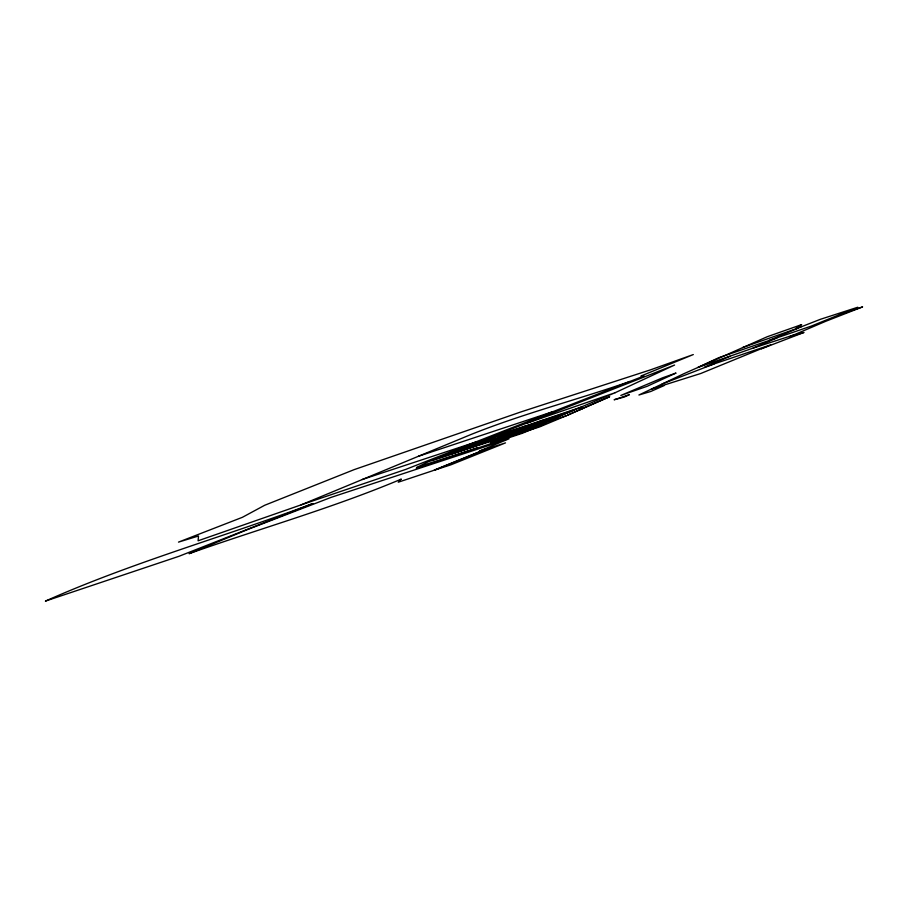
<?xml version="1.0" encoding="UTF-8"?>
<svg xmlns="http://www.w3.org/2000/svg" width="908" height="908" viewBox="0 0 908 908"><rect width="100%" height="100%" fill="white"/><g stroke="black" fill="none" stroke-linecap="round" stroke-linejoin="round"><path stroke-width="1.36" d="M417.01 467.291L416.307 468.38L522.327 433.275L546.037 423.378L428.394 461.707L417.01 467.291L477.495 447.723M730.009 356.242L704.495 367.15L770.676 344.858L700.772 373.494L651.411 389.055L664.247 385.514L650.82 391.462L638.914 395.003L684.099 373.597L767.237 336.732L801.65 324.61L796.293 327.697L800.97 326.925L820.253 319.355L857.754 307.245L811.264 326.097L718.83 357.684L697.798 367.479L752.982 348.139L793.399 335.097L825.633 321.341L862.6 306.893L839.435 314.758M615.136 392.71L674.599 365.039L432.265 460.197L539.919 424.467L615.136 392.71L527.332 423.049M579.769 409.678L567.477 415.24L609.677 396.728L579.769 409.678L581.971 408.918M793.399 335.097L789.472 336.789L804 332.453L761.369 348.82M714.142 363.904L662.136 383.993M768.781 340.602L800.97 326.925M752.982 348.139L776.987 337.924M503.316 433.502L469.708 447.701L451.946 453.671L485.564 439.472L582.346 406.773M489.991 440.8L493.6 439.268L465.815 448.609M519.297 428.417L488.981 438.961M524.631 426.351L491.024 440.539L508.786 434.58L542.394 420.381M517.151 431.777L546.548 421.494M547.717 418.872L543.529 420.642L569.713 411.846M301.161 504.848L405.66 469.436L643.999 375.946L640.969 376.026L693.303 354.563L650.514 369.851L520.681 412.005L354.234 469.606L264.693 505.268L242.391 517.31L178.49 542.121L198.512 535.992L198.092 540.782L301.161 504.848L471.139 434.444C522.94 413.707 577.216 399.781 629.902 381.462M742.528 347.571L798.2 328.083M552.541 411.767L418.384 456.281M478.834 442.31L496.597 436.339M517.912 429.189L535.675 423.219M472.115 445.147L489.877 439.188M511.193 432.026L528.944 426.056M465.395 447.984L483.158 442.026M504.462 434.864L522.225 428.894M458.676 450.822L476.428 444.863M497.743 437.701L515.506 431.743M362.19 479.515L476.995 441.663M503.35 440.198L505.518 440.255M401.109 479.186L398.272 482.193L432.458 470.821L486.064 449.063L479.583 451.004L509.013 438.802L331.045 497.391L247.918 529.409L189.102 553.676C259.665 528.581 332.01 508.276 401.109 479.186M312.704 503.611L178.876 556.332L45.4 601.107C132.114 562.449 223.901 536.866 312.704 503.611M675.836 373.12L647.166 386.297L620.811 395.445L662.624 377.796L675.836 373.12M629.165 394.764L624.284 397.046L614.126 399.77L629.165 394.764M544.437 420.858L530.987 426.533L548.75 420.574L562.2 414.888L544.437 420.858M566.762 415.558L539.488 426.964L490.365 442.752L513.224 433.559L566.762 415.558M493.498 437.089L463.262 449.664L540.158 424.149L574.231 409.973L493.498 437.089M487.119 448.745L435.046 469.958L450.811 464.851L505.506 442.888L487.119 448.745"/></g></svg>
